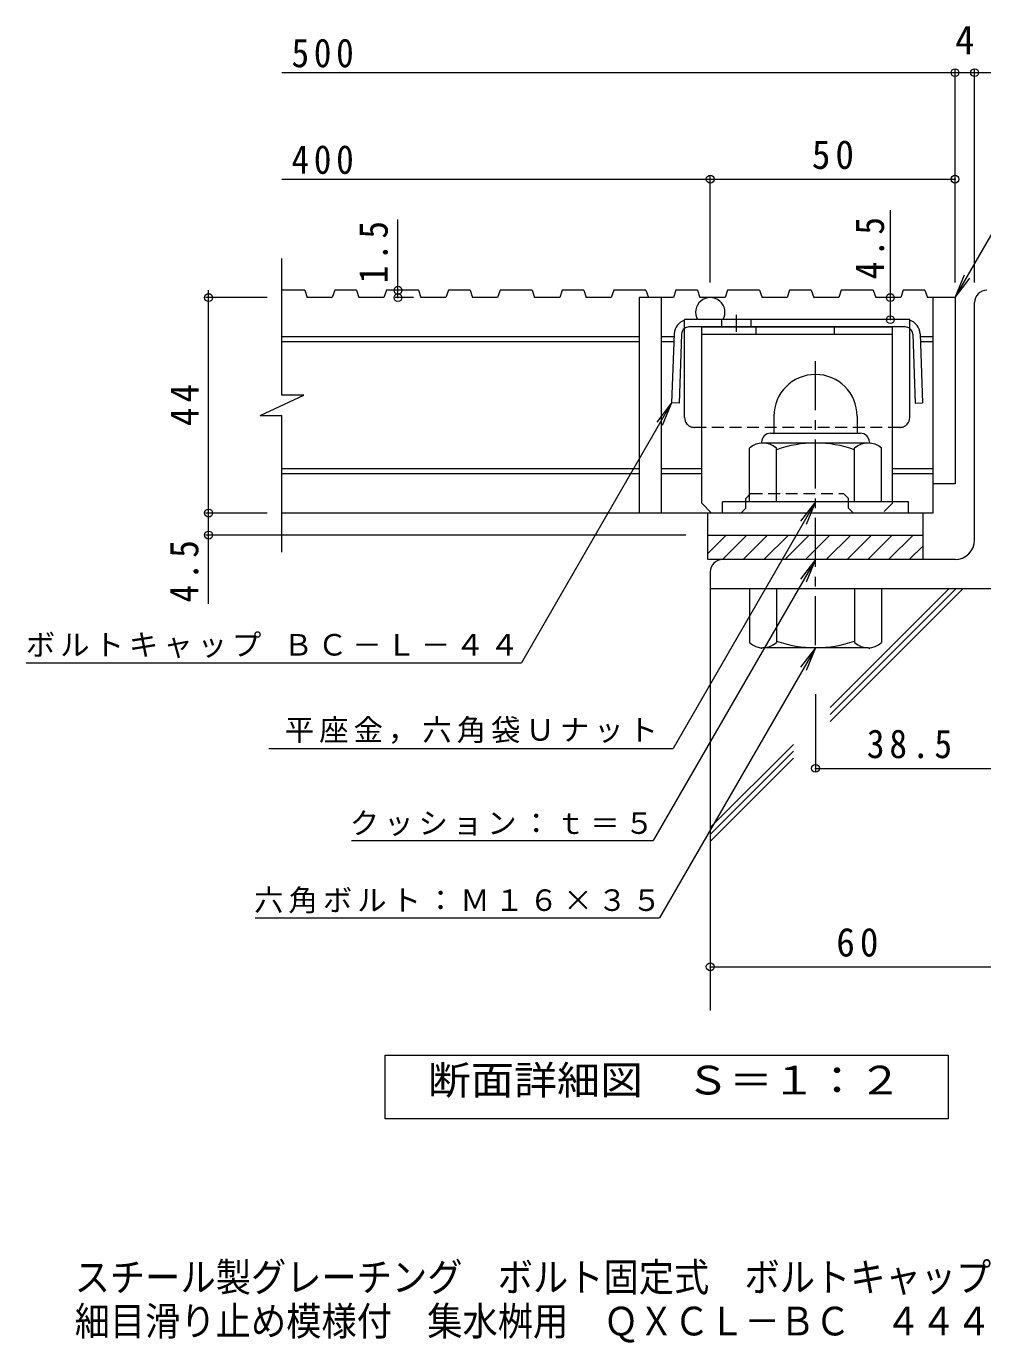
# Model space of a CAD drawing. Units: millimetres on the paper, enlarged 10 times, with parts at other scales. Extents: x -1794 to 1830, y -1374 to 1335.
# Drawn here: x -891 to 86, y -1374 to -30 of the extents above; entities that cross this region are included whole.
import ezdxf
from ezdxf.enums import TextEntityAlignment as Align

# ---------------------------------------------------------------- set-up
doc = ezdxf.new("R2010")
doc.units = ezdxf.units.MM
doc.header["$LTSCALE"] = 10
doc.header["$PDMODE"] = 32
doc.header["$PDSIZE"] = 8
doc.linetypes.add('CHAIN1', pattern=[8, 5, -1, 1, -1])
doc.linetypes.add('DASHED1', pattern=[1.8, 1.2, -0.6])
for name, color, linetype, lineweight in [('D-1', 2, 'Continuous', 9), ('D-2', 3, 'Continuous', 9), ('D-4', 7, 'Continuous', 9), ('D-5', 7, 'Continuous', 9), ('D-6', 6, 'Continuous', 9), ('D-8', 4, 'Continuous', 9), ('D-9', 2, 'Continuous', 9)]:
    doc.layers.add(name, color=color, linetype=linetype, lineweight=lineweight)
doc.layers.add('F-4_F-4ﾚｲﾔ', color=2, linetype='Continuous')
doc.styles.add('ＭＳ ゴシック', font='')
doc.styles.get('ＭＳ ゴシック').set_extended_font_data('MS Gothic')

msp = doc.modelspace()

# ---------------------------------------------------------------- linework, layer by layer
at = {"layer": 'D-1'}
for p, q in [((77.59, -554.64), (77.59, -312.14)), ((-127.41, -428.14), (-127.41, -445.64)), ((-42.41, -428.09), (-42.41, -445.64)), ((-139.91, -454.64), (-139.91, -455.64)), ((-31.16, -455.64), (-138.66, -455.64)), ((-130.91, -445.64), (-38.91, -445.64)), ((-29.91, -454.64), (-29.91, -455.64)), ((-152.41, -515.64), (-152.41, -460.83)), ((-124.91, -515.64), (-124.91, -460.83)), ((-44.91, -515.64), (-44.91, -460.83)), ((-17.41, -515.64), (-17.41, -460.83)), ((10.09, -515.64), (-179.91, -515.64)), ((-179.91, -527.13), (-179.91, -515.64)), ((10.09, -527.13), (10.09, -515.64)), ((-194.91, -568.32), (-176.23, -549.63)), ((-194.91, -574.64), (-194.91, -549.63)), ((-194.91, -549.64), (25.09, -549.64)), ((-180.01, -574.63), (-155.01, -549.63)), ((-158.8, -574.63), (-133.8, -549.63)), ((-137.59, -574.63), (-112.59, -549.63)), ((-116.37, -574.63), (-91.37, -549.63)), ((-95.16, -574.63), (-70.16, -549.63)), ((-73.95, -574.63), (-48.95, -549.63)), ((-52.73, -574.63), (-27.73, -549.63)), ((-31.52, -574.63), (-6.52, -549.63)), ((-10.31, -574.63), (14.69, -549.63)), ((25.09, -574.64), (25.09, -549.63)), ((10.91, -574.63), (25.09, -560.45)), ((57.59, -574.64), (-194.91, -574.64)), ((-192.41, -587.14), (-192.41, -604.64)), ((107.59, -604.64), (-192.41, -604.64)), ((-152.41, -604.64), (-152.41, -659.44)), ((-124.91, -604.64), (-124.91, -659.44)), ((-44.91, -604.64), (-44.91, -659.44)), ((-17.41, -604.64), (-17.41, -659.44)), ((-139.91, -665.64), (-139.91, -664.64)), ((-31.16, -664.64), (-138.66, -664.64)), ((-29.91, -665.64), (-29.91, -664.64))]:
    msp.add_line(p, q, dxfattribs=at)
at = {"layer": 'D-1', "linetype": 'CHAIN1'}
msp.add_line((-84.91, -662.16), (-84.91, -369.13), dxfattribs=at)
at = {"layer": 'D-1'}
for centre, radius, start, end in [((90.09, -312.14), 12.5, 90, 180), ((-84.91, -428.14), 42.5, 90, 180), ((-84.86, -428.09), 42.45, 0, 90), ((-138.66, -476.44), 20.8, 48.62012, 131.38165), ((-130.91, -454.64), 9, 90, 180), ((-84.91, -575.64), 120, 70.52881, 109.47119), ((-31.16, -476.44), 20.8, 48.61835, 131.37988), ((-38.91, -454.64), 9, 0, 90), ((57.59, -554.64), 20, 270, 0), ((-179.91, -587.14), 12.5, 90, 180), ((-84.91, -544.63), 120, 250.52881, 289.47119), ((-138.66, -643.84), 20.8, 228.61835, 311.37988), ((-31.16, -643.84), 20.8, 228.62012, 311.38165)]:
    msp.add_arc(centre, radius, start, end, dxfattribs=at)
at = {"layer": 'D-2'}
for p, q in [((-630.08, -406.78), (-630.08, -267.14)), ((-606.56, -299.64), (-630.08, -299.64)), ((-606.56, -299.64), (-604, -307.14)), ((-578.43, -307.14), (-604, -307.14)), ((-553.84, -299.64), (-551.28, -307.14)), ((-525.72, -307.14), (-551.28, -307.14)), ((-523.16, -299.64), (-525.72, -307.14)), ((-490.43, -299.64), (-523.16, -299.64)), ((-490.43, -299.64), (-487.87, -307.14)), ((-462.3, -307.14), (-487.87, -307.14)), ((-437.71, -299.64), (-435.15, -307.14)), ((-409.59, -307.14), (-435.15, -307.14)), ((-374.29, -299.64), (-371.74, -307.14)), ((-346.17, -307.14), (-371.74, -307.14)), ((-321.58, -299.64), (-319.02, -307.14)), ((-293.45, -307.14), (-319.02, -307.14)), ((-264.91, -307.14), (-264.91, -527.14)), ((-230.04, -307.14), (-264.91, -307.14)), ((-258.16, -299.64), (-255.6, -307.14)), ((-242.41, -307.14), (-242.41, -527.14)), ((-205.45, -299.64), (-202.89, -307.14)), ((-177.32, -307.14), (-202.89, -307.14)), ((-142.03, -299.64), (-139.47, -307.14)), ((-89.31, -299.64), (-86.76, -307.14)), ((-61.19, -307.14), (-86.76, -307.14)), ((-25.9, -299.64), (-23.34, -307.14)), ((26.82, -299.64), (29.38, -307.14)), ((57.59, -307.14), (29.38, -307.14)), ((35.09, -307.14), (35.09, -527.14)), ((57.59, -307.14), (57.59, -497.14)), ((-264.91, -347.14), (-630.08, -347.14)), ((-229.78, -347.14), (-242.41, -347.14)), ((35.09, -347.14), (22.46, -347.14)), ((-264.91, -352.14), (-630.08, -352.14)), ((-229.96, -352.14), (-242.41, -352.14)), ((35.09, -352.14), (22.65, -352.14)), ((-652.19, -427.49), (-607.6, -406.78)), ((-607.6, -406.78), (-630.08, -406.78)), ((-652.19, -427.49), (-630.08, -427.49)), ((-630.08, -567.14), (-630.08, -427.49)), ((-264.91, -482.14), (-630.08, -482.14)), ((-201.16, -482.14), (-242.41, -482.14)), ((35.09, -482.14), (-6.16, -482.14)), ((-264.91, -487.14), (-630.08, -487.14)), ((-201.16, -487.14), (-242.41, -487.14)), ((35.09, -487.14), (-6.16, -487.14)), ((57.59, -497.14), (35.09, -497.14)), ((35.09, -527.14), (-630.08, -527.14)), ((-194.91, -549.64), (-194.91, -527.14)), ((25.09, -549.64), (25.09, -527.14))]:
    msp.add_line(p, q, dxfattribs=at)
for points in [[(-553.84, -299.64), (-575.88, -299.64), (-578.43, -307.14)], [(-437.71, -299.64), (-459.75, -299.64), (-462.3, -307.14)], [(-374.29, -299.64), (-407.03, -299.64), (-409.59, -307.14)], [(-321.58, -299.64), (-343.61, -299.64), (-346.17, -307.14)], [(-258.16, -299.64), (-290.9, -299.64), (-293.45, -307.14)], [(-205.45, -299.64), (-227.48, -299.64), (-230.04, -307.14)], [(-142.03, -299.64), (-174.77, -299.64), (-177.32, -307.14)], [(-89.31, -299.64), (-111.35, -299.64), (-113.91, -307.14), (-139.47, -307.14)], [(-25.9, -299.64), (-58.63, -299.64), (-61.19, -307.14)], [(26.82, -299.64), (4.78, -299.64), (2.23, -307.14), (-23.34, -307.14)]]:
    msp.add_lwpolyline(points, dxfattribs=at)
msp.add_arc((-192.41, -322.14), 15, 330.00349, 209.99651, dxfattribs=at)
at = {"layer": 'D-4'}
for p, q in [((-630.08, -77.46), (136.96, -77.46)), ((57.59, -291.68), (57.59, -74.46)), ((77.59, -291.68), (77.59, -74.46)), ((-630.08, -186.22), (57.59, -186.22)), ((-192.41, -291.68), (-192.41, -183.21)), ((-511.37, -307.14), (-511.37, -227.53)), ((-8.45, -329.64), (-8.45, -218.04)), ((-644.79, -307.14), (-707.79, -307.14)), ((-704.79, -307.14), (-704.79, -299.64)), ((-704.79, -619.91), (-704.79, -307.14)), ((-495.62, -307.14), (-514.37, -307.14)), ((-644.79, -527.14), (-707.79, -527.14)), ((-217.41, -549.63), (-707.79, -549.63)), ((-84.91, -712.17), (-84.91, -790.82)), ((-84.91, -787.82), (107.59, -787.82)), ((-192.41, -990.39), (232.85, -990.39))]:
    msp.add_line(p, q, dxfattribs=at)
at = {"layer": 'D-4', "color": 2}
msp.add_lwpolyline([(-524.4, -1145.55), (-524.4, -1080.55), (50.6, -1080.55), (50.6, -1145.55)], close=True, dxfattribs=at)
at = {"layer": 'D-4'}
for p in [(57.59, -77.46), (77.59, -77.46), (-192.41, -186.22), (57.59, -186.22), (-511.37, -299.64), (-704.79, -307.14), (-511.37, -307.14), (-8.45, -307.14), (-8.45, -329.64), (-704.79, -527.14), (-704.79, -549.63), (-84.91, -787.82), (-192.41, -990.39)]:
    msp.add_point(p, dxfattribs=at)
at = {"layer": 'D-5'}
for p, q in [((57.59, -307.13), (164.02, -122.8)), ((57.59, -307.13), (67.16, -284.04)), ((57.59, -307.13), (72.81, -287.3)), ((-231.82, -414.64), (-385.03, -680.01)), ((-231.82, -414.64), (-247.04, -434.47)), ((-231.82, -414.64), (-241.39, -437.73)), ((-84.91, -515.64), (-230.25, -767.37)), ((-84.91, -515.64), (-100.13, -535.47)), ((-84.91, -515.64), (-94.48, -538.73)), ((-84.91, -574.64), (-250.59, -861.61)), ((-84.91, -574.64), (-100.13, -594.47)), ((-84.91, -574.64), (-94.47, -597.73)), ((-84.91, -664.64), (-244.22, -940.58)), ((-84.91, -664.64), (-100.13, -684.47)), ((-84.91, -664.64), (-94.47, -687.73)), ((-890.94, -680.01), (-385.03, -680.01)), ((-643.39, -767.37), (-230.25, -767.37)), ((-558.96, -861.61), (-250.59, -861.61)), ((-657.36, -940.58), (-244.22, -940.58))]:
    msp.add_line(p, q, dxfattribs=at)
at = {"layer": 'D-6'}
for p, q in [((-192.41, -604.64), (-192.41, -1034.96)), ((-69.83, -725.73), (51.27, -604.64)), ((-69.83, -739.87), (65.41, -604.64)), ((-69.83, -732.8), (58.34, -604.64)), ((-192.41, -848.31), (-107.37, -763.28)), ((-192.41, -855.38), (-107.37, -770.34)), ((-192.41, -862.45), (-107.37, -777.42))]:
    msp.add_line(p, q, dxfattribs=at)
at = {"layer": 'D-8'}
for p, q in [((-201.16, -337.14), (-6.16, -337.14)), ((-201.16, -517.14), (-201.16, -337.14)), ((-201.16, -344.64), (-6.16, -344.64)), ((-145.59, -344.64), (-145.59, -337.14)), ((-65.59, -344.64), (-65.59, -337.14)), ((-6.16, -517.14), (-6.16, -337.14)), ((-201.16, -517.14), (-191.16, -527.14))]:
    msp.add_line(p, q, dxfattribs=at)
at = {"layer": 'D-8', "linetype": 'DASHED1'}
for p, q in [((-151.16, -507.14), (-56.16, -507.14)), ((-51.16, -522.14), (-46.16, -527.14)), ((-6.16, -517.14), (-16.16, -527.14)), ((-16.16, -527.14), (-46.16, -527.14))]:
    msp.add_line(p, q, dxfattribs=at)
for points in [[(-156.16, -522.14), (-156.16, -512.14), (-151.16, -507.14)], [(-51.16, -522.14), (-51.16, -512.14), (-56.16, -507.14)], [(-156.16, -522.14), (-161.16, -527.14), (-191.16, -527.14)]]:
    msp.add_lwpolyline(points, dxfattribs=at)
at = {"layer": 'D-9'}
for p, q in [((11.34, -329.64), (-218.66, -329.64)), ((-180.87, -329.64), (-180.87, -337.14)), ((-150.87, -329.64), (-150.87, -337.14)), ((-229.2, -344.08), (-231.82, -414.64)), ((-221.7, -344.36), (-224.32, -414.84)), ((-218.66, -429.64), (-218.66, -338.6)), ((6.93, -337.14), (-214.21, -337.14)), ((11.34, -429.64), (11.34, -338.6)), ((14.38, -344.36), (17.01, -414.84)), ((21.88, -344.08), (24.5, -414.64)), ((-224.32, -414.84), (-231.82, -414.64)), ((17.01, -414.84), (24.5, -414.64))]:
    msp.add_line(p, q, dxfattribs=at)
at = {"layer": 'D-9', "linetype": 'DASHED1'}
for p, q in [((-218.66, -338.6), (-218.66, -329.64)), ((11.34, -338.6), (11.34, -329.64)), ((1.34, -439.64), (-208.66, -439.64))]:
    msp.add_line(p, q, dxfattribs=at)
at = {"layer": 'D-9', "linetype": 'CHAIN1'}
msp.add_line((-165.87, -324.69), (-165.87, -342.09), dxfattribs=at)
at = {"layer": 'D-9'}
for centre, radius, start, end in [((-214.21, -344.64), 15, 107.26667, 177.86924), ((6.89, -344.64), 15, 2.13076, 72.73333), ((-214.21, -344.64), 7.5, 126.41565, 177.86924), ((-214.21, -344.64), 7.5, 90, 126.41565), ((6.89, -344.64), 7.5, 53.58435, 90), ((6.89, -344.64), 7.5, 2.13076, 53.58435), ((-208.66, -429.64), 10, 180, 221.40888), ((1.34, -429.64), 10, 318.59112, 0)]:
    msp.add_arc(centre, radius, start, end, dxfattribs=at)
at = {"layer": 'D-9', "linetype": 'DASHED1'}
for centre, start, end in [((-208.66, -429.64), 221.40888, 270), ((1.34, -429.64), 270, 318.59112)]:
    msp.add_arc(centre, 10, start, end, dxfattribs=at)

# ---------------------------------------------------------------- texts
at = {"layer": 'D-4', "color": 2, "style": 'ＭＳ ゴシック'}
msp.add_text('4', height=29.33, dxfattribs=at).set_placement((57.59, -67.46), align=Align.BOTTOM_LEFT)
at = {"layer": 'D-4', "color": 2, "style": 'ＭＳ ゴシック', "width": 1.1}
msp.add_text('断面詳細図\u3000Ｓ＝１：２', height=29.33, dxfattribs=at).set_placement((-480.98, -1129.58), align=Align.BOTTOM_LEFT)
at = {"layer": 'D-4', "color": 2, "char_height": 29.33, "attachment_point": 7, "style": 'ＭＳ ゴシック'}
for s, insert in [('\\T1.27;\\W0.9;500', (-620.08, -72.42)), ('\\T1.27;\\W0.95;50', (-88.66, -176.21)), ('\\T1.27;\\W0.9;400', (-620.08, -181.22)), ('\\T1.28;\\W0.9;38.5', (-32.41, -777.82)), ('\\T1.27;\\W0.95;60', (-63.66, -980.39))]:
    msp.add_mtext(s, dxfattribs=dict(at, insert=insert))
at = {"layer": 'D-4', "color": 2, "char_height": 29.33, "attachment_point": 7, "rotation": 90, "style": 'ＭＳ ゴシック'}
for s, insert in [('\\T1.27;\\W0.9;4.5', (-14.45, -288.48)), ('\\T1.27;\\W0.9;1.5', (-521.37, -292.53)), ('\\T1.27;\\W0.95;44', (-714.79, -438.39)), ('\\T1.27;\\W0.9;4.5', (-714.79, -618.46))]:
    msp.add_mtext(s, dxfattribs=dict(at, insert=insert))
at = {"layer": 'D-5', "char_height": 21.99, "attachment_point": 7, "style": 'ＭＳ ゴシック'}
for s, insert in [('\\T1.17;ボルトキャップ\\~ＢＣ－Ｌ－４４', (-891.44, -675.35)), ('\\T1.17;平座金，六角袋Ｕナット', (-626.82, -762.72)), ('\\T1.17;クッション：ｔ＝５', (-560.6, -856.95)), ('\\T1.17;六角ボルト：Ｍ１６×３５', (-658.29, -935.92))]:
    msp.add_mtext(s, dxfattribs=dict(at, insert=insert))
at = {"layer": 'F-4_F-4ﾚｲﾔ', "style": 'ＭＳ ゴシック', "width": 0.9}
for s, p in [('スチール製グレーチング\u3000ボルト固定式\u3000ボルトキャップ付\u3000', (-841.53, -1330.75)), ('細目滑り止め模様付\u3000集水桝用\u3000ＱＸＣＬ－ＢＣ\u3000４４４４－ｂ', (-841.53, -1375.63))]:
    msp.add_text(s, height=29.33, dxfattribs=at).set_placement(p, align=Align.BOTTOM_LEFT)

doc.saveas('drawing.dxf')
